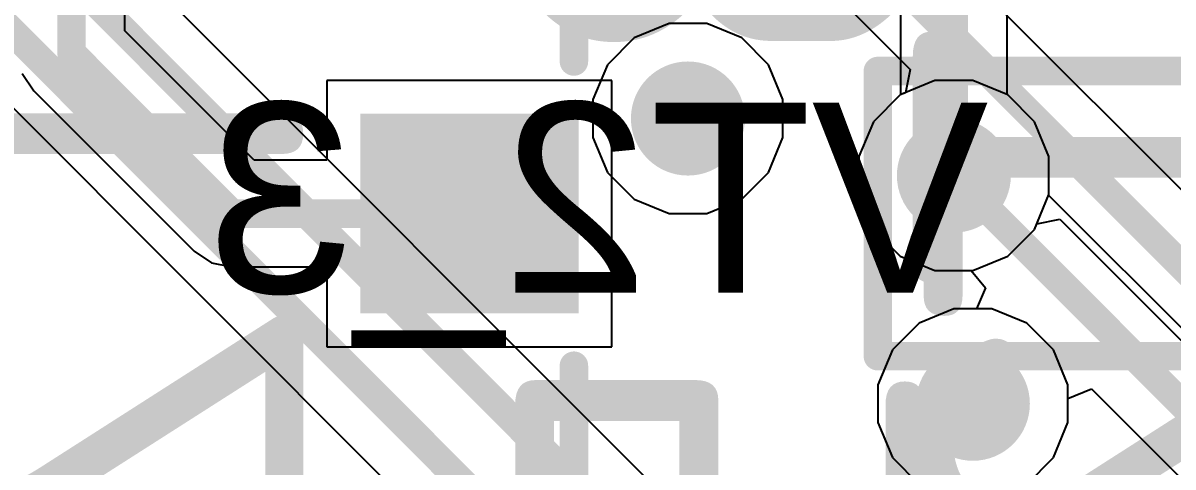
# Model space of a CAD drawing. Header units: inches. Extents: x -1.9 to 51.5, y -1.6 to 35.1.
# Drawn here: x 6.5 to 12.55, y 1.67 to 4 of the extents above; entities that cross this region are included whole.
import ezdxf

# ---------------------------------------------------------------- set-up
doc = ezdxf.new("R2010")
doc.units = ezdxf.units.IN
for name, color, linetype in [('Assembly Notes', 76, 'Continuous'), ('Bottom Layer', 76, 'Continuous'), ('Bottom Layer 1', 5, 'Continuous'), ('Bottom Overlay', 54, 'Continuous'), ('Top Layer', 16, 'Continuous'), ('Top Layer 1', 1, 'Continuous'), ('Top Overlay', 2, 'Continuous'), ('Top Paste', 8, 'Continuous'), ('Top Solder', 216, 'Continuous'), ('Via Holes', 16, 'Continuous')]:
    doc.layers.add(name, color=color, linetype=linetype)
doc.styles.add('Arial', font='', dxfattribs={"height": 0.2})
doc.styles.add('GOST type B', font='', dxfattribs={"height": 0.2})
doc.styles.get('Arial').set_extended_font_data('Arial')
doc.styles.get('GOST type B').set_extended_font_data('GOST type B')

# ---------------------------------------------------------------- blocks, each defined once
blk = doc.blocks.new('TSS_TD_19XA_XTR_104')
at = {"layer": 'Top Layer 1'}
blk.add_hatch(color=1, dxfattribs=at).paths.add_polyline_path([(-4.2, 0.5), (-3.1, 0.5), (-3.1, -0.5), (-4.2, -0.5)])
at = {"layer": 'Top Paste'}
blk.add_hatch(color=8, dxfattribs=at).paths.add_polyline_path([(-4.2, 0.5), (-3.1, 0.5), (-3.1, -0.5), (-4.2, -0.5)])
at = {"layer": 'Top Solder'}
blk.add_hatch(color=216, dxfattribs=at).paths.add_polyline_path([(-4.225, 0.525), (-3.075, 0.525), (-3.075, -0.525), (-4.225, -0.525)])
at = {"layer": 'Top Overlay'}
for points in [[(-3.1, 0.8, 0.15, 0.15, 0), (-3.1, 1.9, 0.15, 0.15, 0)], [(-1.5, 0.75, 0.15, 0.15, 0), (1.5, 0.75, 0.15, 0.15, 0)], [(-1.5, -0.75, 0.15, 0.15, 0), (-1.5, 0.75, 0.15, 0.15, 0)], [(-3.1, -1.9, 0.15, 0.15, 0), (-3.1, -0.8, 0.15, 0.15, 0)], [(-1.5, -0.75, 0.15, 0.15, 0), (1.5, -0.75, 0.15, 0.15, 0)]]:
    blk.add_lwpolyline(points, format="xyseb", dxfattribs=at)
for points in [[(-3.1375, 0.8, 0.075, 0.075, 1), (-3.0625, 0.8, 0.075, 0.075, 1)], [(-1.5375, 0.75, 0.075, 0.075, 1), (-1.4625, 0.75, 0.075, 0.075, 1)], [(-1.5375, 0.75, 0.075, 0.075, 1), (-1.4625, 0.75, 0.075, 0.075, 1)], [(-3.1375, -0.8, 0.075, 0.075, 1), (-3.0625, -0.8, 0.075, 0.075, 1)], [(-1.5375, -0.75, 0.075, 0.075, 1), (-1.4625, -0.75, 0.075, 0.075, 1)], [(-1.5375, -0.75, 0.075, 0.075, 1), (-1.4625, -0.75, 0.075, 0.075, 1)]]:
    blk.add_lwpolyline(points, format="xyseb", close=True, dxfattribs=at)
blk = doc.blocks.new('SOT23_3_B_116')
at = {"layer": 'Assembly Notes', "style": 'GOST type B', "text_generation_flag": 2}
blk.add_text('VT2_5', height=2.15, rotation=-180, dxfattribs=at).set_placement((-0.025, -1.9))
blk = doc.blocks.new('SOT23_3_B_118')
at = {"layer": 'Assembly Notes', "style": 'GOST type B', "text_generation_flag": 2}
blk.add_text('VT2_3', height=2.15, rotation=-180, dxfattribs=at).set_placement((-0.025, -1.9))
blk = doc.blocks.new('0603R_B_136')
at = {"layer": 'Assembly Notes', "style": 'GOST type B', "text_generation_flag": 2}
blk.add_text('R13_5', height=2.15, rotation=-180, dxfattribs=at).set_placement((-2.4, -1.4))

msp = doc.modelspace()

# ---------------------------------------------------------------- hatches: boundary and pattern name
at = {"layer": 'Bottom Layer'}
h = msp.add_hatch(color=76, dxfattribs=at)
edge = h.paths.add_edge_path()
edge.add_arc((10, 3.5), 0.3, 0, 360)
h = msp.add_hatch(color=76, dxfattribs=at)
edge = h.paths.add_edge_path()
edge.add_arc((11.4, 3.2), 0.3, 0, 360)
h = msp.add_hatch(color=76, dxfattribs=at)
edge = h.paths.add_edge_path()
edge.add_arc((11.5, 2), 0.3, 0, 360)
at = {"layer": 'Bottom Layer 1'}
h = msp.add_hatch(color=5, dxfattribs=at)
edge = h.paths.add_edge_path()
edge.add_arc((10, 3.5), 0.3, 0, 360)
h = msp.add_hatch(color=5, dxfattribs=at)
edge = h.paths.add_edge_path()
edge.add_arc((11.4, 3.2), 0.3, 0, 360)
h = msp.add_hatch(color=5, dxfattribs=at)
edge = h.paths.add_edge_path()
edge.add_arc((11.5, 2), 0.3, 0, 360)
at = {"layer": 'Top Layer'}
h = msp.add_hatch(color=16, dxfattribs=at)
edge = h.paths.add_edge_path()
edge.add_arc((10, 3.5), 0.3, 0, 360)
h = msp.add_hatch(color=16, dxfattribs=at)
edge = h.paths.add_edge_path()
edge.add_arc((11.4, 3.2), 0.3, 0, 360)
h = msp.add_hatch(color=16, dxfattribs=at)
edge = h.paths.add_edge_path()
edge.add_arc((11.5, 2), 0.3, 0, 360)
at = {"layer": 'Top Layer 1'}
h = msp.add_hatch(color=1, dxfattribs=at)
edge = h.paths.add_edge_path()
edge.add_arc((10, 3.5), 0.3, 0, 360)
h = msp.add_hatch(color=1, dxfattribs=at)
edge = h.paths.add_edge_path()
edge.add_arc((11.4, 3.2), 0.3, 0, 360)
h = msp.add_hatch(color=1, dxfattribs=at)
edge = h.paths.add_edge_path()
edge.add_arc((11.5, 2), 0.3, 0, 360)
at = {"layer": 'Via Holes'}
h = msp.add_hatch(color=7, dxfattribs=at)
edge = h.paths.add_edge_path()
edge.add_arc((10, 3.5), 0.15, 0, 360)
h = msp.add_hatch(color=7, dxfattribs=at)
edge = h.paths.add_edge_path()
edge.add_arc((11.4, 3.2), 0.15, 0, 360)
h = msp.add_hatch(color=7, dxfattribs=at)
edge = h.paths.add_edge_path()
edge.add_arc((11.5, 2), 0.15, 0, 360)

# ---------------------------------------------------------------- linework, layer by layer
at = {"layer": 'Bottom Layer'}
for p, q in [((9.9005, 4), (9.7168, 3.9239)), ((10.0995, 4), (9.9005, 4)), ((10.2832, 3.9239), (10.0995, 4)), ((9.7168, 3.9239), (9.5761, 3.7832)), ((10.4239, 3.7832), (10.2832, 3.9239)), ((9.5761, 3.7832), (9.5, 3.5995)), ((10.5, 3.5995), (10.4239, 3.7832)), ((11.3005, 3.7), (11.1168, 3.6239)), ((11.4995, 3.7), (11.3005, 3.7)), ((11.6832, 3.6239), (11.4995, 3.7)), ((9.5, 3.5995), (9.5, 3.4005)), ((10.5, 3.4005), (10.5, 3.5995)), ((11.1168, 3.6239), (10.9761, 3.4832)), ((11.8239, 3.4832), (11.6832, 3.6239)), ((10.9761, 3.4832), (10.9, 3.2995)), ((11.9, 3.2995), (11.8239, 3.4832)), ((9.5, 3.4005), (9.5761, 3.2168)), ((10.4239, 3.2168), (10.5, 3.4005)), ((10.9, 3.2995), (10.9, 3.1005)), ((11.9, 3.1005), (11.9, 3.2995)), ((9.5761, 3.2168), (9.7168, 3.0761)), ((10.2832, 3.0761), (10.4239, 3.2168)), ((10.9, 3.1005), (10.9761, 2.9168)), ((11.8239, 2.9168), (11.9, 3.1005)), ((9.7168, 3.0761), (9.9005, 3)), ((10.0995, 3), (10.2832, 3.0761)), ((9.9005, 3), (10.0995, 3)), ((10.9761, 2.9168), (11.1168, 2.7761)), ((11.6832, 2.7761), (11.8239, 2.9168)), ((11.1168, 2.7761), (11.3005, 2.7)), ((11.4995, 2.7), (11.6832, 2.7761)), ((11.3005, 2.7), (11.4995, 2.7)), ((11.4005, 2.5), (11.2168, 2.4239)), ((11.5995, 2.5), (11.4005, 2.5)), ((11.7832, 2.4239), (11.5995, 2.5)), ((11.2168, 2.4239), (11.0761, 2.2832)), ((11.9239, 2.2832), (11.7832, 2.4239)), ((11.0761, 2.2832), (11, 2.0995)), ((12, 2.0995), (11.9239, 2.2832)), ((11, 2.0995), (11, 1.9005)), ((12, 1.9005), (12, 2.0995)), ((11, 1.9005), (11.0761, 1.7168)), ((11.9239, 1.7168), (12, 1.9005)), ((11.0761, 1.7168), (11.2168, 1.5761)), ((11.7832, 1.5761), (11.9239, 1.7168))]:
    msp.add_line(p, q, dxfattribs=at)
at = {"layer": 'Bottom Layer 1'}
for p, q in [((13.2411, 2.4804), (10.6343, 5.0873)), ((5.3017, 4.7017), (9.3767, 0.6267)), ((10.573, 4.3554), (11.17, 3.7584)), ((10.009, 1.3804), (7.1549, 4.2345)), ((11.17, 3.7584), (11.1456, 3.6358)), ((11.1456, 3.6358), (11.1168, 3.6239)), ((11.1168, 3.6239), (10.9761, 3.4832)), ((10.9761, 3.4832), (10.9, 3.2995)), ((10.9, 3.2995), (10.9, 3.1005)), ((10.9, 3.1005), (10.9761, 2.9168)), ((11.8358, 2.9456), (11.9584, 2.97)), ((11.9584, 2.97), (12.9267, 2.0017)), ((10.9761, 2.9168), (11.1168, 2.7761)), ((11.6832, 2.7761), (11.8239, 2.9168)), ((11.8239, 2.9168), (11.8358, 2.9456)), ((11.1168, 2.7761), (11.3005, 2.7)), ((11.4995, 2.7), (11.6832, 2.7761)), ((11.3005, 2.7), (11.4995, 2.7))]:
    msp.add_line(p, q, dxfattribs=at)
for points in [[(6, 4.9929, 0.15, 0.15, 0), (9.8929, 1.1, 0.15, 0.15, 0)], [(5.5, 4.9, 0.15, 0.15, 0), (9.575, 0.825, 0.15, 0.15, 0)], [(10.436, 4.889, 0.15, 0.15, 0), (13.125, 2.2, 0.15, 0.15, 0)]]:
    msp.add_lwpolyline(points, format="xyseb", dxfattribs=at)
at = {"layer": 'Top Layer'}
for p, q in [((9.9005, 4), (9.7168, 3.9239)), ((10.0995, 4), (9.9005, 4)), ((10.2832, 3.9239), (10.0995, 4)), ((9.7168, 3.9239), (9.5761, 3.7832)), ((10.4239, 3.7832), (10.2832, 3.9239)), ((9.5761, 3.7832), (9.5, 3.5995)), ((10.5, 3.5995), (10.4239, 3.7832)), ((11.3005, 3.7), (11.1168, 3.6239)), ((11.4995, 3.7), (11.3005, 3.7)), ((11.6832, 3.6239), (11.4995, 3.7)), ((9.5, 3.5995), (9.5, 3.4005)), ((10.5, 3.4005), (10.5, 3.5995)), ((11.1168, 3.6239), (10.9761, 3.4832)), ((11.8239, 3.4832), (11.6832, 3.6239)), ((10.9761, 3.4832), (10.9, 3.2995)), ((11.9, 3.2995), (11.8239, 3.4832)), ((9.5, 3.4005), (9.5761, 3.2168)), ((10.4239, 3.2168), (10.5, 3.4005)), ((10.9, 3.2995), (10.9, 3.1005)), ((11.9, 3.1005), (11.9, 3.2995)), ((9.5761, 3.2168), (9.7168, 3.0761)), ((10.2832, 3.0761), (10.4239, 3.2168)), ((10.9, 3.1005), (10.9761, 2.9168)), ((11.8988, 3.0977), (11.9, 3.1005)), ((13.8161, 1.1804), (11.8988, 3.0977)), ((9.7168, 3.0761), (9.9005, 3)), ((10.0995, 3), (10.2832, 3.0761)), ((9.9005, 3), (10.0995, 3)), ((10.9761, 2.9168), (11.1168, 2.7761)), ((11.1168, 2.7761), (11.3005, 2.7)), ((11.3005, 2.7), (11.4902, 2.7)), ((11.4902, 2.7), (11.5661, 2.6087)), ((11.5661, 2.6087), (11.5198, 2.5)), ((11.4005, 2.5), (11.2168, 2.4239)), ((11.5198, 2.5), (11.4005, 2.5)), ((11.2168, 2.4239), (11.0761, 2.2832)), ((11.0761, 2.2832), (11, 2.0995)), ((11, 2.0995), (11, 1.9005)), ((12, 2.0267), (12.125, 2.0785)), ((12.125, 2.0785), (13.5017, 0.7017)), ((12, 1.9005), (12, 2.0267)), ((11, 1.9005), (11.0761, 1.7168)), ((11.9239, 1.7168), (12, 1.9005)), ((11.0761, 1.7168), (11.2168, 1.5761)), ((11.7832, 1.5761), (11.9239, 1.7168))]:
    msp.add_line(p, q, dxfattribs=at)
msp.add_lwpolyline([(11.4, 3.2, 0.15, 0.15, 0), (13.7, 0.9, 0.15, 0.15, 0)], format="xyseb", dxfattribs=at)
msp.add_lwpolyline([(11.3625, 3.2, 0.075, 0.075, 1), (11.4375, 3.2, 0.075, 0.075, 1)], format="xyseb", close=True, dxfattribs=at)
at = {"layer": 'Top Layer 1'}
for p, q in [((11.6804, 3.6251), (11.6804, 6.65)), ((11.1196, 5.7559), (11.1196, 3.6251)), ((7.0358, 3.9608), (7.0358, 4.4)), ((7.7161, 3.2804), (7.0358, 3.9608)), ((6.4963, 3.7373), (6.5571, 3.6464)), ((9.6, 3.7), (8.1, 3.7)), ((8.1, 3.7), (8.1, 3.2804)), ((9.6, 2.3), (9.6, 3.7)), ((6.5571, 3.6464), (7.4017, 2.8017)), ((11.1168, 3.6239), (10.9761, 3.4832)), ((11.1196, 3.6251), (11.1168, 3.6239)), ((11.6832, 3.6239), (11.6804, 3.6251)), ((11.8239, 3.4832), (11.6832, 3.6239)), ((10.9761, 3.4832), (10.9, 3.2995)), ((11.9, 3.2995), (11.8239, 3.4832)), ((8.1, 3.2804), (7.7161, 3.2804)), ((10.9, 3.2995), (10.9, 3.1005)), ((11.9, 3.1005), (11.9, 3.2995)), ((10.9, 3.1005), (10.9761, 2.9168)), ((11.8239, 2.9168), (11.9, 3.1005)), ((10.9761, 2.9168), (11.1168, 2.7761)), ((11.6832, 2.7761), (11.8239, 2.9168)), ((7.4017, 2.8017), (7.4927, 2.741)), ((7.4927, 2.741), (7.6, 2.7196)), ((11.1168, 2.7761), (11.3005, 2.7)), ((11.4995, 2.7), (11.6832, 2.7761)), ((7.6, 2.7196), (8.1, 2.7196)), ((8.1, 2.7196), (8.1, 2.3)), ((11.3005, 2.7), (11.4995, 2.7)), ((8.1, 2.3), (9.6, 2.3))]:
    msp.add_line(p, q, dxfattribs=at)
for points in [[(11.4, 3.2, 0.15, 0.15, 0), (11.4, 6.65, 0.15, 0.15, 0)], [(6.7554, 3.8446, 0.15, 0.15, 0), (6.7554, 5.075, 0.15, 0.15, 0)], [(6.7554, 3.8446, 0.15, 0.15, 0), (7.6, 3, 0.15, 0.15, 0)], [(7.6, 3, 0.15, 0.15, 0), (8.85, 3, 0.15, 0.15, 0)]]:
    msp.add_lwpolyline(points, format="xyseb", dxfattribs=at)
for points in [[(6.7179, 3.8446, 0.075, 0.075, 1), (6.7929, 3.8446, 0.075, 0.075, 1)], [(6.7179, 3.8446, 0.075, 0.075, 1), (6.7929, 3.8446, 0.075, 0.075, 1)], [(11.3625, 3.2, 0.075, 0.075, 1), (11.4375, 3.2, 0.075, 0.075, 1)], [(7.5625, 3, 0.075, 0.075, 1), (7.6375, 3, 0.075, 0.075, 1)], [(7.5625, 3, 0.075, 0.075, 1), (7.6375, 3, 0.075, 0.075, 1)], [(8.8125, 3, 0.075, 0.075, 1), (8.8875, 3, 0.075, 0.075, 1)]]:
    msp.add_lwpolyline(points, format="xyseb", close=True, dxfattribs=at)

# ---------------------------------------------------------------- block references
at = {"rotation": 270}
for name, p in [('0603R_B_136', (12.6409, 5.475)), ('SOT23_3_B_118', (9.875, 6.05)), ('SOT23_3_B_116', (15.2409, 5.925))]:
    msp.add_blockref(name, p, dxfattribs=at)
msp.add_blockref('TSS_TD_19XA_XTR_104', (12.5, 3))

# ---------------------------------------------------------------- texts
at = {"layer": 'Bottom Overlay', "style": 'Arial', "text_generation_flag": 2}
msp.add_text('VT2_3', height=1, dxfattribs=at).set_placement((11.5826, 2.5835))

doc.saveas('drawing.dxf')
